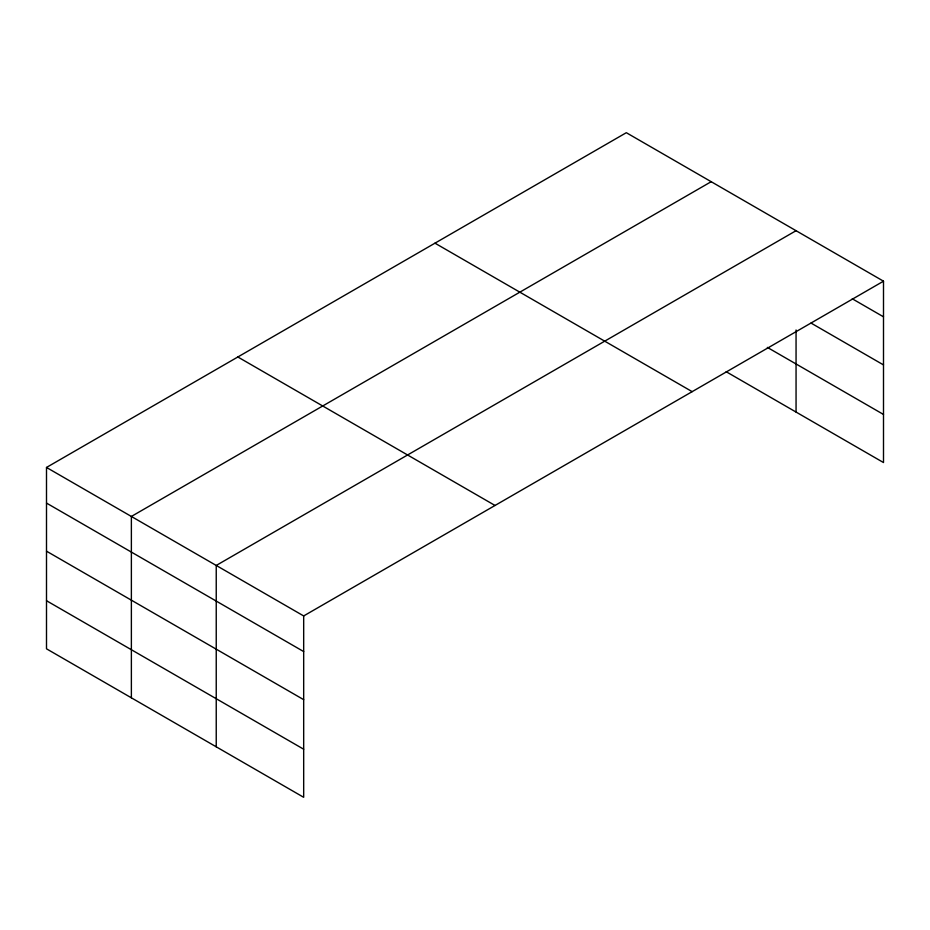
<?xml version="1.0" encoding="UTF-8"?>
<svg xmlns="http://www.w3.org/2000/svg" width="930" height="930" viewBox="0 0 930 930"><rect width="100%" height="100%" fill="white"/><g stroke="black" fill="none" stroke-linecap="round" stroke-linejoin="round"><path stroke-width="1.4" d="M46.5 467.453L303.68 615.939L303.68 797.301L46.5 648.815L46.5 467.453L626.32 132.699L883.5 281.185L883.5 462.547L726.167 371.709M711.183 181.699L131.374 516.452L131.374 697.814M796.057 230.698L216.237 565.452L216.237 746.813M303.68 615.939L883.5 281.185M852.275 298.786L883.5 316.816M811.053 323.082L883.5 364.909M767.355 347.401L883.5 414.454M434.973 243.172L692.164 391.646M237.836 356.981L495.027 505.467M46.5 503.084L303.68 651.57M46.5 551.176L303.68 699.662M46.5 600.722L303.68 749.208M796.057 329.999L796.057 412.06"/></g></svg>
